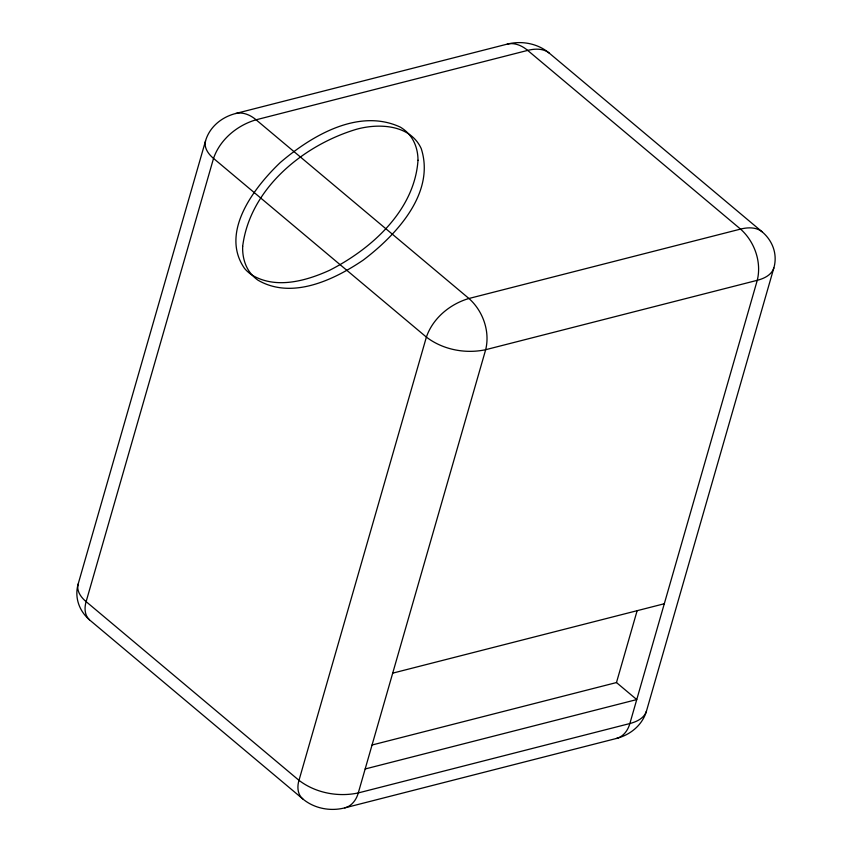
<?xml version="1.0" encoding="UTF-8"?>
<svg xmlns="http://www.w3.org/2000/svg" width="852" height="852" viewBox="0 0 852 852"><rect width="100%" height="100%" fill="white"/><g stroke="black" fill="none" stroke-linecap="round" stroke-linejoin="round"><path stroke-width="1.28" d="M205.556 140.825L78.15 584.057A43.228 37.744 -1.7 0 0 89.982 620.267L302.843 798.963A43.228 37.744 -1.7 0 0 344.762 807.877L616.358 738.482C623.376 736.746 628.052 730.228 629.862 723.54L757.268 280.319C761.805 261.979 754.51 241.521 740.537 229.092L527.676 50.396C522.127 45.699 514.587 42.291 507.238 44.123L235.642 113.518A43.228 37.744 -1.7 0 0 205.556 140.825C203.66 147.726 208.484 154.244 213.532 158.408L426.383 337.104C442.912 349.746 465.458 354.049 485.672 349.703L757.268 280.319C763.978 278.561 771.582 275.089 773.85 267.954A43.228 37.744 -1.7 0 0 762.018 231.733L549.157 53.037C543.161 48.202 534.736 48.617 527.676 50.396L256.09 119.791C237.207 125.287 219.965 139.515 213.532 158.408L86.127 601.64C84.273 607.7 84.497 615.24 89.46 619.798M78.15 584.057C76.254 590.947 81.078 597.476 86.127 601.64L298.988 780.336C315.517 792.967 338.052 797.27 358.277 792.935L629.862 723.54C636.582 721.782 644.176 718.311 646.444 711.175L773.85 267.954M372.047 745.01L616.475 682.558L637.136 610.692M344.762 807.877C351.791 806.141 356.466 799.623 358.277 792.935L485.672 349.703C490.219 331.364 482.914 310.916 468.941 298.488L256.09 119.791C250.541 115.095 243.001 111.676 235.642 113.518M392.708 673.144L664.294 603.748M365.157 768.973L636.753 699.577L616.475 682.558M762.018 231.733C756.022 226.898 747.598 227.314 740.537 229.092L468.941 298.488C450.069 303.983 432.827 318.211 426.383 337.104L298.988 780.336C297.039 786.598 297.423 794.511 302.843 798.963M646.444 711.175A43.228 37.744 -1.7 0 1 616.358 738.482M507.238 44.123A43.228 37.744 -1.7 0 1 549.157 53.037M242.671 246.377C242.266 256.569 245.025 267.219 251.979 274.898A37.584 32.802 -1.7 0 0 257.975 280.18C292.076 300 334.101 279.829 363.261 260.084C395.978 235.28 435.649 193.212 421.218 148.546C410.068 124.36 378.501 123.039 356.083 129.387C303.067 145.373 249.86 188.707 242.671 246.377M418.002 160.229C414.615 210.252 371.77 248.741 329.713 270.233C306.273 280.894 276.197 289.392 252.288 275.228A37.637 32.855 -1.7 0 1 244.588 268.497C219.39 232.319 254.492 187.099 280.351 162.466C311.662 135.67 358.692 107.746 400.344 127.14A37.637 32.855 -1.7 0 1 408.353 133.594C414.999 140.729 417.991 150.612 418.002 160.229"/></g></svg>
